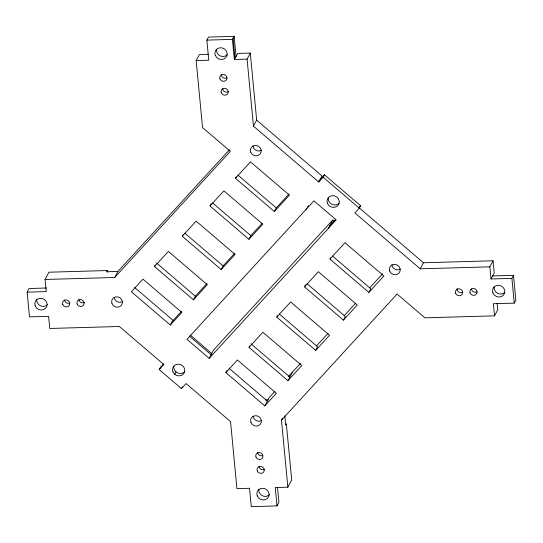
<?xml version="1.0" encoding="UTF-8"?>
<svg xmlns="http://www.w3.org/2000/svg" width="543" height="543" viewBox="0 0 543 543"><rect width="100%" height="100%" fill="white"/><g stroke="black" fill="none" stroke-linecap="round" stroke-linejoin="round"><path stroke-width="0.81" d="M277.487 487.254L278.919 502.282L276.998 505.913L251.28 506.639L249.536 488.279L236.931 488.632L230.551 421.612L186.079 383.568L181.457 388.612L159.221 369.586L163.85 364.543L119.385 326.492L49.746 328.467L48.592 316.345L29.505 316.881L27.15 292.134L29.071 288.503L46.494 288.007M27.15 292.134L46.23 291.598L45.076 279.469L48.924 272.206L107.249 270.55L107.399 272.165M45.076 279.469L114.716 277.493L230.341 151.368L202.546 127.591L196.166 60.572L208.77 60.212L206.856 40.114L208.458 37.087L234.169 36.361L236.083 56.458L234.352 59.486L247.085 59.126L250.289 53.071L237.685 53.431L236.083 56.458M196.166 60.572L199.369 54.517L208.614 54.252M107.249 270.55L106.604 271.758L117.919 271.439L229.54 149.692M234.352 59.486L232.438 39.388L234.169 36.361M114.716 277.493L117.919 271.439M154.517 266.532L168.391 251.402L207.297 284.688L193.423 299.824L154.517 266.532L155.284 265.079M182.265 236.266L196.138 221.13L235.051 254.423L221.171 269.559L182.265 236.266L183.032 234.814M210.012 205.994L223.892 190.864L262.798 224.15L248.925 239.287L210.012 205.994L211.166 203.815M359.391 207.983L423.418 262.771L493.058 260.796L489.854 266.844L420.214 268.826L354.905 212.944L359.296 208.145L360.579 205.729L324.449 174.812L323.166 177.235L318.775 182.027L253.466 126.146L256.669 120.091L250.289 53.071M235.452 178.253L250.486 161.855L289.392 195.147L274.364 211.539L235.452 178.253L236.219 176.801M170.298 325.047L181.864 312.435L142.952 279.15L131.392 291.761L170.298 325.047L172.219 321.422L181.579 311.207M193.423 299.824L195.344 296.193L206.998 283.48M159.221 369.586L160.504 367.163L163.592 363.803M221.171 269.559L223.098 265.927L234.752 253.214M174.744 374.297L176.02 371.88M248.925 239.287L250.846 235.655L261.943 223.546M274.364 211.539L276.285 207.908L289.086 193.946M181.457 388.612L182.421 386.792M209.204 358.339L336.165 219.861L313.929 200.835L186.975 339.321L209.204 358.339L213.691 349.868L332.784 219.963L334.047 221.049M318.775 182.027L321.979 175.98L256.669 120.091M306.069 209.415L306.707 208.2M225.881 372.607L237.447 359.995L276.353 393.288L264.794 405.899L225.881 372.607L227.035 370.428M249.006 347.384L262.88 332.248L301.793 365.541L287.919 380.677L249.006 347.384L249.773 345.932M276.76 317.119L290.634 301.983L329.54 335.275L315.666 350.405L276.76 317.119L277.527 315.666M328.298 228.44L332.784 219.963M304.508 286.847L318.381 271.71L357.287 305.003L343.414 320.139L304.508 286.847L305.661 284.668M329.947 259.099L344.975 242.707L383.887 275.993L368.853 292.392L329.947 259.099L330.714 257.647M264.794 405.899L269.274 397.428L274.914 391.272M287.919 380.677L292.399 372.206M315.666 350.405L317.587 346.773L279.319 314.03M276.998 505.913L275.247 487.546L287.851 487.186L281.464 420.167L282.536 418.151M343.414 320.139L345.341 316.508L307.066 283.758M368.853 292.392L370.774 288.761L332.506 256.018M287.851 487.186L291.693 479.931L286.344 423.791L285.706 425.006L284.831 415.789M420.214 268.826L423.418 262.771M492.61 275.946L513.495 275.355L511.893 278.383L491.008 278.973L494.211 272.925L493.058 260.796M281.464 420.167L397.089 294.048L424.884 317.825L494.524 315.85L497.727 309.802L497.11 303.333M494.524 315.85L493.363 303.72L514.248 303.13L515.85 300.103L513.495 275.355M318.374 181.443L324.449 174.812M307.352 206.992L308.472 205.77M329.581 226.017L335.757 219.277M358.93 207.528L360.579 205.729M288.455 376.509L300.428 363.45M316.481 345.939L327.952 333.429M344.004 315.917L355.468 303.408M369.695 287.892L382.713 273.692M206.856 40.114L232.438 39.388M265.466 399.92L267.998 399.845M323.166 177.235L359.296 208.145M238.01 175.165L276.285 207.908M212.578 202.912L250.846 235.655M184.824 233.178L223.098 265.927M156.438 262.9L195.344 296.193M250.927 343.753L289.84 377.046M134.596 287.464L173.631 320.865M190.172 335.017L211.77 353.5M228.956 368.208L267.353 401.06M189.534 336.232L211.132 354.708M511.893 278.383L514.248 303.13M489.854 266.844L491.008 278.973M247.085 59.126L253.466 126.146M233.083 38.18L234.997 58.277M122.738 301.575A5.505 5.111 27.9 0 1 114.213 297.306M261.488 150.235A5.505 5.111 27.9 0 1 252.963 145.958M84.545 302.349A3.672 3.407 27.9 0 1 78.857 299.498M262.527 455.72A3.672 3.407 27.9 0 1 257.674 452.502M264.685 469.213A3.672 3.407 27.9 0 1 258.997 466.362M261.699 420.472A5.505 5.111 27.9 0 1 253.167 416.203M227.028 77.792A3.672 3.407 27.9 0 1 221.34 74.941M228.345 91.652A3.672 3.407 27.9 0 1 222.664 88.801M462.751 292.215A3.672 3.407 27.9 0 1 457.104 288.462M477.154 291.801A3.672 3.407 27.9 0 1 471.467 288.957M69.307 303.13A3.672 3.407 27.9 0 1 64.454 299.906M47.574 304.562A6.244 5.79 27.9 0 1 40.277 305.709A6.244 5.79 27.9 0 1 36.795 299.166M504.997 292.182A6.244 5.79 27.9 0 1 497.693 293.329A6.244 5.79 27.9 0 1 494.211 286.785M269.633 494.558A6.244 5.79 27.9 0 1 262.33 495.705A6.244 5.79 27.9 0 1 258.848 489.162M227.354 54.626A6.244 5.79 27.9 0 1 220.058 55.773A6.244 5.79 27.9 0 1 216.576 49.23M400.449 269.131A5.505 5.111 27.9 0 1 391.917 264.855M339.144 203.143A6.244 5.79 27.9 0 1 331.848 204.29A6.244 5.79 27.9 0 1 328.366 197.74M184.681 371.629A6.244 5.79 27.9 0 1 177.378 372.776A6.244 5.79 27.9 0 1 173.896 366.233M250.71 152.142A5.505 5.111 27.9 0 0 259.968 154.212A5.505 5.111 27.9 0 0 256.717 145.585A5.505 5.111 27.9 0 0 250.71 152.142M111.96 303.483A5.505 5.111 27.9 0 0 121.218 305.56A5.505 5.111 27.9 0 0 117.967 296.933A5.505 5.111 27.9 0 0 111.96 303.483M250.92 422.386A5.505 5.111 27.9 0 0 260.178 424.456A5.505 5.111 27.9 0 0 256.927 415.829A5.505 5.111 27.9 0 0 250.92 422.386M257.28 470.89A3.672 3.407 27.9 0 0 263.45 472.274A3.672 3.407 27.9 0 0 261.285 466.518A3.672 3.407 27.9 0 0 257.28 470.89M455.672 293.281A3.672 3.407 27.9 0 0 461.842 294.666A3.672 3.407 27.9 0 0 459.677 288.917A3.672 3.407 27.9 0 0 455.672 293.281M221.266 92.724A3.672 3.407 27.9 0 0 227.442 94.102A3.672 3.407 27.9 0 0 225.27 88.353A3.672 3.407 27.9 0 0 221.266 92.724M470.075 292.874A3.672 3.407 27.9 0 0 476.245 294.258A3.672 3.407 27.9 0 0 474.08 288.509A3.672 3.407 27.9 0 0 470.075 292.874M219.949 78.857A3.672 3.407 27.9 0 0 226.119 80.242A3.672 3.407 27.9 0 0 223.954 74.493A3.672 3.407 27.9 0 0 219.949 78.857M255.963 457.03A3.672 3.407 27.9 0 0 262.133 458.414A3.672 3.407 27.9 0 0 259.968 452.658A3.672 3.407 27.9 0 0 255.963 457.03M77.14 304.026A3.672 3.407 27.9 0 0 83.31 305.404A3.672 3.407 27.9 0 0 81.145 299.655A3.672 3.407 27.9 0 0 77.14 304.026M62.737 304.433A3.672 3.407 27.9 0 0 68.913 305.818A3.672 3.407 27.9 0 0 66.748 300.062A3.672 3.407 27.9 0 0 62.737 304.433M389.67 271.038A5.505 5.111 27.9 0 0 398.929 273.115A5.505 5.111 27.9 0 0 395.677 264.482A5.505 5.111 27.9 0 0 389.67 271.038M257.219 495.84A6.244 5.79 27.9 0 0 267.706 498.189A6.244 5.79 27.9 0 0 264.027 488.415A6.244 5.79 27.9 0 0 257.219 495.84M35.166 305.845A6.244 5.79 27.9 0 0 45.653 308.193A6.244 5.79 27.9 0 0 41.974 298.419A6.244 5.79 27.9 0 0 35.166 305.845M215.266 55.305A6.244 5.79 27.9 0 0 225.752 57.653A6.244 5.79 27.9 0 0 222.073 47.872A6.244 5.79 27.9 0 0 215.266 55.305M492.901 292.86A6.244 5.79 27.9 0 0 503.395 295.209A6.244 5.79 27.9 0 0 499.709 285.428A6.244 5.79 27.9 0 0 492.901 292.86M327.375 203.211A6.244 5.79 27.9 0 0 337.868 205.566A6.244 5.79 27.9 0 0 334.183 195.785A6.244 5.79 27.9 0 0 327.375 203.211M172.905 371.704A6.244 5.79 27.9 0 0 183.398 374.052A6.244 5.79 27.9 0 0 179.713 364.278A6.244 5.79 27.9 0 0 172.905 371.704"/></g></svg>
